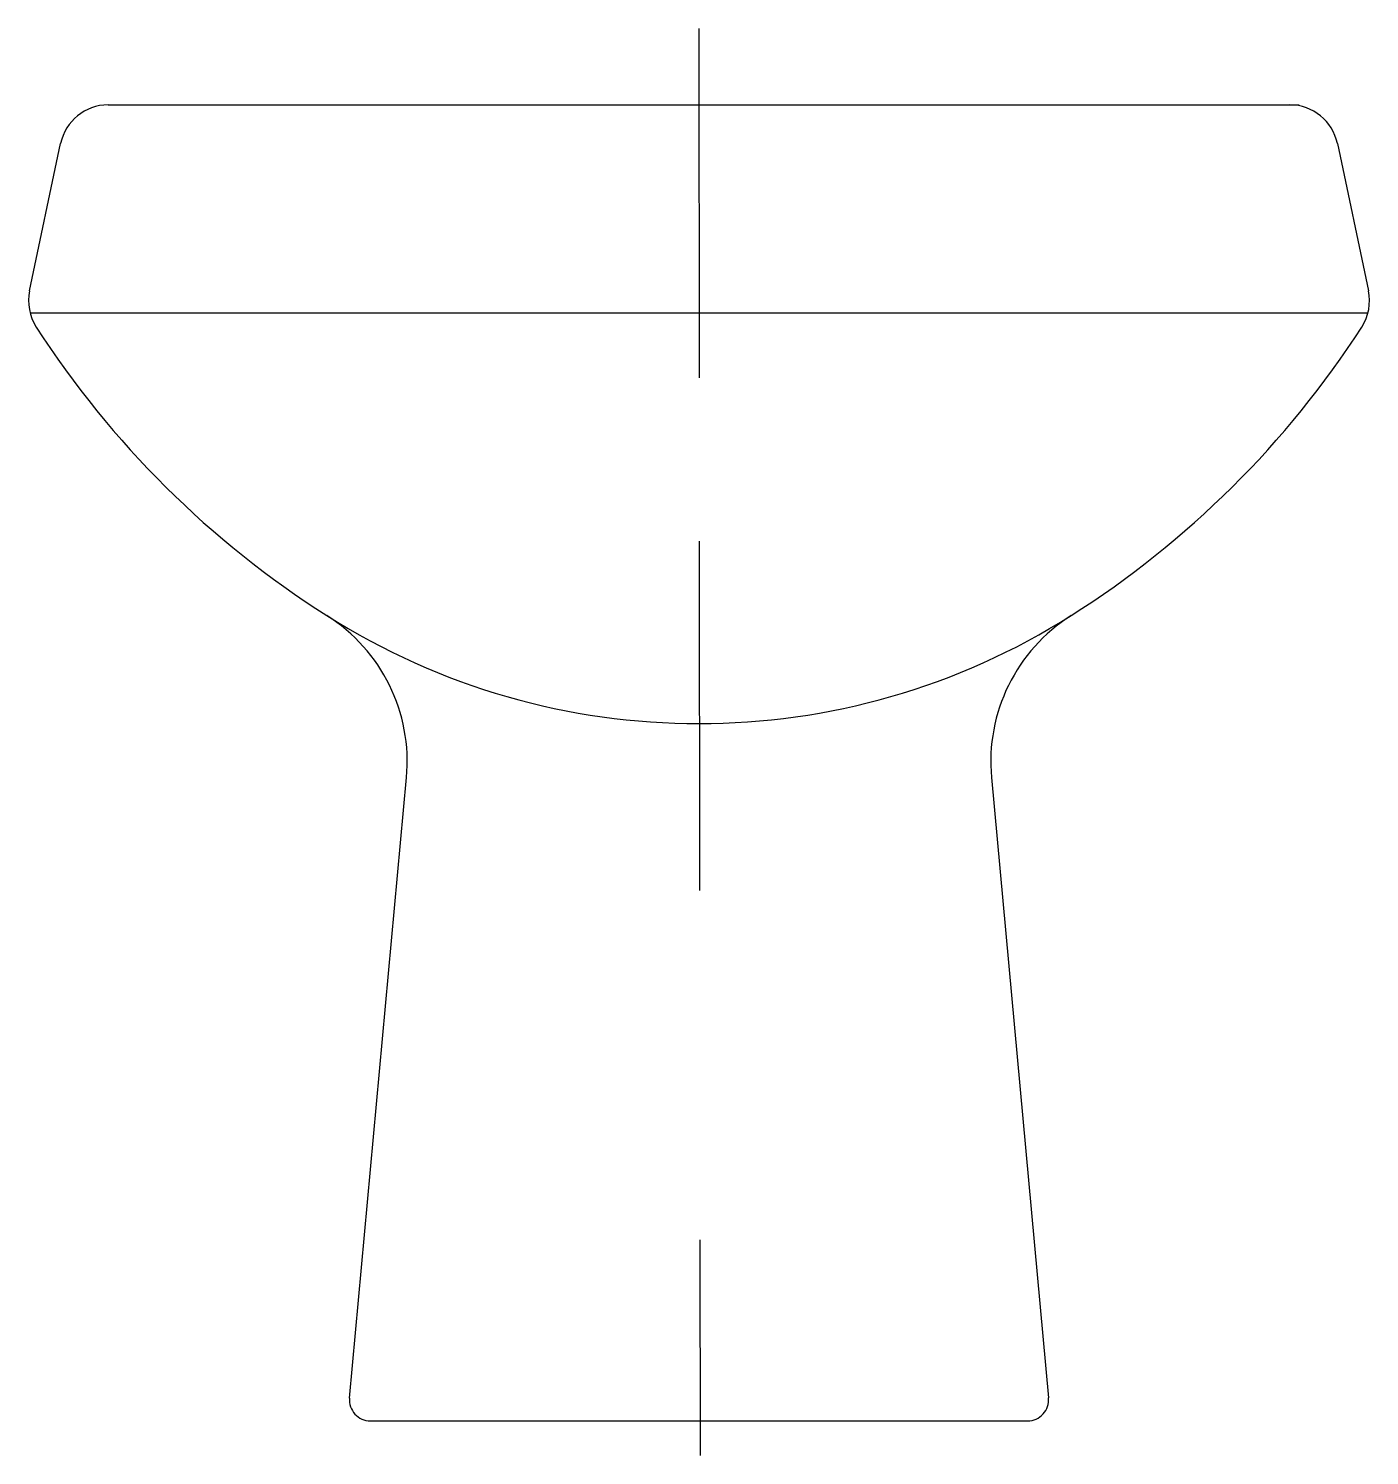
# Model space of a CAD drawing. Extents: x -993.739 to -993.355, y 853.897 to 854.305.
import ezdxf

# ---------------------------------------------------------------- set-up
doc = ezdxf.new("R2010")
doc.units = 0
doc.header["$LTSCALE"] = 0.2
doc.header["$MEASUREMENT"] = 0
doc.linetypes.add('AXES', pattern=[0.54, 0.3, -0.08, 0.08, -0.08])
doc.linetypes.add('CONTINU', pattern=[0])
doc.layers.get('0').update_dxf_attribs({"linetype": 'CONTINUOUS'})
doc.layers.add('DECA_EIXOS', color=5, linetype='AXES')

msp = doc.modelspace()

# ---------------------------------------------------------------- linework, layer by layer
at = {"linetype": 'CONTINU'}
for points in [[(-993.71577, 854.28352, 0.354667), (-993.72935, 854.2725)], [(-993.36394, 854.2725, 0.354666), (-993.37752, 854.28352)], [(-993.73823, 854.2303, 0.197498), (-993.73633, 854.21995)], [(-993.35695, 854.21996, 0.197502), (-993.35506, 854.2303)], [(-993.73633, 854.21995, 0.108785), (-993.65317, 854.13739)], [(-993.44015, 854.13737, 0.108799), (-993.35695, 854.21996)], [(-993.63035, 854.09101, 0.281392), (-993.65317, 854.13739)], [(-993.65317, 854.13739, 0.290307), (-993.44015, 854.13737)], [(-993.44015, 854.13737, 0.281393), (-993.46294, 854.09101)], [(-993.64665, 853.91338, 0.441271), (-993.64073, 853.90689)], [(-993.45256, 853.90689, 0.444574), (-993.44665, 853.91345)]]:
    msp.add_lwpolyline(points, format="xyb", dxfattribs=at)
for points in [[(-993.71577, 854.28352), (-993.37489, 854.28352)], [(-993.73823, 854.2303), (-993.72935, 854.2725)], [(-993.36394, 854.2725), (-993.35506, 854.2303)], [(-993.73811, 854.22405), (-993.35518, 854.22405)], [(-993.64665, 853.91338), (-993.63035, 854.09101)], [(-993.46294, 854.09101), (-993.44665, 853.91345)], [(-993.64073, 853.90689), (-993.45256, 853.90689)]]:
    msp.add_lwpolyline(points, dxfattribs=at)
at = {"layer": 'DECA_EIXOS'}
for points in [[(-993.54665, 854.30538), (-993.54657, 854.20061)], [(-993.54657, 854.15868), (-993.54635, 853.89698)]]:
    msp.add_lwpolyline(points, dxfattribs=at)

doc.saveas('drawing.dxf')
